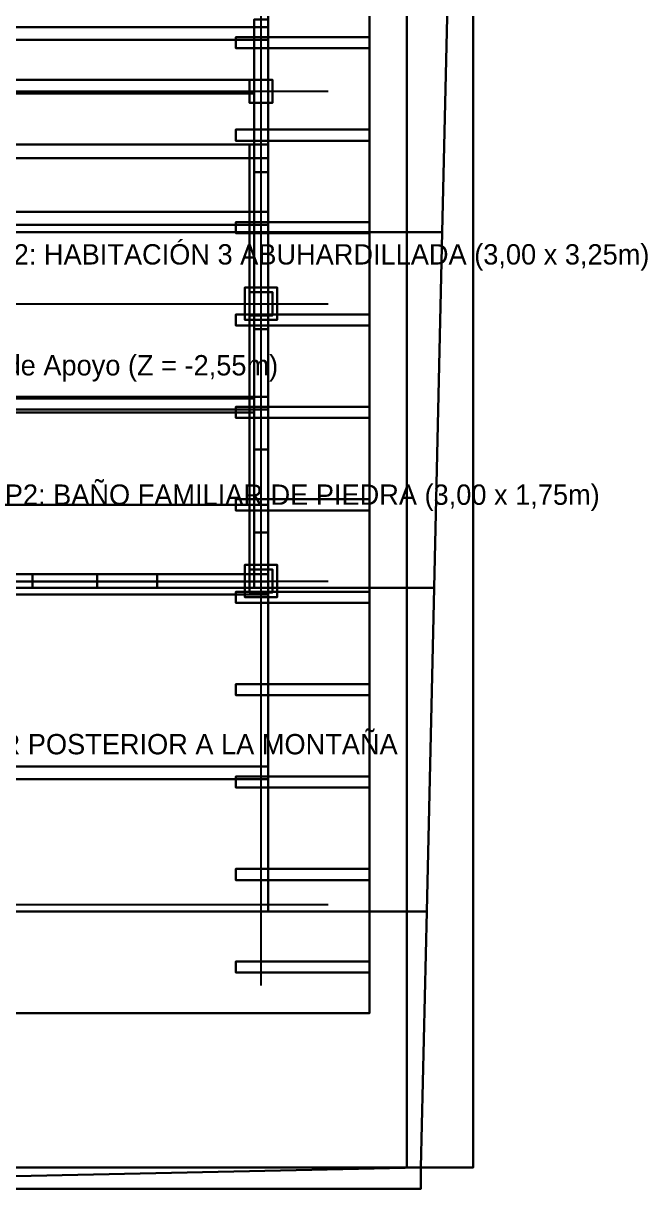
# Model space of a CAD drawing. Extents: x -0.9 to 15, y 0 to 25.9.
# Drawn here: x 6.5 to 13.26, y 0 to 12.61 of the extents above; entities that cross this region are included whole.
import ezdxf

# ---------------------------------------------------------------- set-up
doc = ezdxf.new("R2010")
doc.units = 0
for name, color, linetype in [('CERCA_PERIMETRAL_3D', 7, 'CONTINUOUS'), ('CHALET_CUBIERTA_ALPINA_3D', 7, 'CONTINUOUS'), ('CHALET_P2_MUROS_MADERA_3D', 7, 'CONTINUOUS'), ('CHALET_P2_TABIQUES_3D', 7, 'CONTINUOUS'), ('CHALET_VIGAS_CANECILLOS_3D', 7, 'CONTINUOUS'), ('COLUMNAS_3D', 7, 'CONTINUOUS'), ('EJES_ESTRUCTURALES', 7, 'CONTINUOUS'), ('LOSA_PISO_3D', 7, 'CONTINUOUS'), ('MUROS_EXTERIORES_3D', 7, 'CONTINUOUS'), ('MUROS_INTERIORES_3D', 7, 'CONTINUOUS'), ('P2_COLUMNAS_3D', 7, 'CONTINUOUS'), ('P2_LOSA_PISO_3D', 7, 'CONTINUOUS'), ('P2_ROTULOS', 7, 'CONTINUOUS'), ('PLANTA_SEGUNDO_PISO_2D', 7, 'CONTINUOUS'), ('SOTANO_COLUMNAS_3D', 7, 'CONTINUOUS'), ('SOTANO_LOSA_3D', 7, 'CONTINUOUS'), ('SOTANO_MUROS_EXT_3D', 7, 'CONTINUOUS'), ('SOTANO_ROTULOS', 7, 'CONTINUOUS'), ('TERRENO_3D', 7, 'CONTINUOUS')]:
    doc.layers.add(name, color=color, linetype=linetype)

msp = doc.modelspace()

# ---------------------------------------------------------------- linework, layer by layer
at = {"layer": 'CERCA_PERIMETRAL_3D', "color": 7}
for points in [[(10.6543, 0.23, -2.55), (10.6543, 24.94, -2.55), (11.3703, 24.94, -2.55), (11.3703, 0.23, -2.55)], [(10.6543, 0.23, 0.5), (11.3703, 0.23, 0.5), (11.3703, 24.94, 0.5), (10.6543, 24.94, 0.5)], [(10.6543, 24.94, -2.55), (10.6543, 0.23, -2.55), (10.6543, 0.23, 0.5), (10.6543, 24.94, 0.5)], [(11.3703, 0.23, -2.55), (11.3703, 24.94, -2.55), (11.3703, 24.94, 0.5), (11.3703, 0.23, 0.5)], [(0, 0, -2.55), (0, 0.23, -2.55), (10.8043, 0.23, -2.55), (10.8043, 0, -2.55)], [(0, 0, -1), (10.8043, 0, -1), (10.8043, 0.23, -1), (0, 0.23, -1)], [(10.8043, 0.23, -2.55), (0, 0.23, -2.55), (0, 0.23, -1), (10.8043, 0.23, -1)], [(10.6543, 0.23, -2.55), (11.3703, 0.23, -2.55), (11.3703, 0.23, 0.5), (10.6543, 0.23, 0.5)], [(10.8043, 0, -2.55), (10.8043, 0.23, -2.55), (10.8043, 0.23, -1), (10.8043, 0, -1)], [(0, 0, -2.55), (10.8043, 0, -2.55), (10.8043, 0, -1), (0, 0, -1)]]:
    msp.add_3dface(points, dxfattribs=at)
at = {"layer": 'CHALET_CUBIERTA_ALPINA_3D', "color": 1}
for points in [[(4.65, 1.9, 9.72), (4.65, 25.91, 9.72), (10.25, 25.91, 5.4), (10.25, 1.9, 5.4)], [(4.65, 1.9, 9.92), (10.25, 1.9, 5.6), (10.25, 25.91, 5.6), (4.65, 25.91, 9.92)], [(10.25, 1.9, 5.4), (10.25, 25.91, 5.4), (10.25, 25.91, 5.6), (10.25, 1.9, 5.6)], [(4.65, 1.9, 9.72), (10.25, 1.9, 5.4), (10.25, 1.9, 5.6), (4.65, 1.9, 9.92)]]:
    msp.add_3dface(points, dxfattribs=at)
at = {"layer": 'CHALET_P2_MUROS_MADERA_3D', "color": 6}
for points in [[(9, 11, 3), (9, 12.65, 3), (9.15, 12.65, 3), (9.15, 11, 3)], [(9, 11, 5.85), (9.15, 11, 5.85), (9.15, 12.65, 5.85), (9, 12.65, 5.85)], [(9, 12.65, 3), (9, 11, 3), (9, 11, 5.85), (9, 12.65, 5.85)], [(9.15, 11, 3), (9.15, 12.65, 3), (9.15, 12.65, 5.85), (9.15, 11, 5.85)], [(9, 9.3, 3), (9, 11, 3), (9.15, 11, 3), (9.15, 9.3, 3)], [(9, 9.3, 4), (9.15, 9.3, 4), (9.15, 11, 4), (9, 11, 4)], [(9.15, 11, 3), (9, 11, 3), (9, 11, 4), (9.15, 11, 4)], [(9, 11, 3), (9, 9.3, 3), (9, 9.3, 4), (9, 11, 4)], [(9, 9.3, 5.2), (9, 11, 5.2), (9.15, 11, 5.2), (9.15, 9.3, 5.2)], [(9, 9.3, 5.85), (9.15, 9.3, 5.85), (9.15, 11, 5.85), (9, 11, 5.85)], [(9.15, 11, 5.2), (9, 11, 5.2), (9, 11, 5.85), (9.15, 11, 5.85)], [(9, 11, 5.2), (9, 9.3, 5.2), (9, 9.3, 5.85), (9, 11, 5.85)], [(9, 11, 3), (9.15, 11, 3), (9.15, 11, 5.85), (9, 11, 5.85)], [(9.15, 9.3, 3), (9.15, 11, 3), (9.15, 11, 4), (9.15, 9.3, 4)], [(9.15, 9.3, 5.2), (9.15, 11, 5.2), (9.15, 11, 5.85), (9.15, 9.3, 5.85)], [(9, 8, 3), (9, 9.3, 3), (9.15, 9.3, 3), (9.15, 8, 3)], [(9, 8, 5.85), (9.15, 8, 5.85), (9.15, 9.3, 5.85), (9, 9.3, 5.85)], [(9.15, 9.3, 3), (9, 9.3, 3), (9, 9.3, 5.85), (9.15, 9.3, 5.85)], [(9, 9.3, 3), (9, 8, 3), (9, 8, 5.85), (9, 9.3, 5.85)], [(9, 9.3, 3), (9.15, 9.3, 3), (9.15, 9.3, 4), (9, 9.3, 4)], [(9, 9.3, 5.2), (9.15, 9.3, 5.2), (9.15, 9.3, 5.85), (9, 9.3, 5.85)], [(9.15, 8, 3), (9.15, 9.3, 3), (9.15, 9.3, 5.85), (9.15, 8, 5.85)], [(9, 7.1, 3), (9, 8, 3), (9.15, 8, 3), (9.15, 7.1, 3)], [(9, 7.1, 4.1), (9.15, 7.1, 4.1), (9.15, 8, 4.1), (9, 8, 4.1)], [(9.15, 8, 3), (9, 8, 3), (9, 8, 4.1), (9.15, 8, 4.1)], [(9, 8, 3), (9, 7.1, 3), (9, 7.1, 4.1), (9, 8, 4.1)], [(9, 7.1, 5), (9, 8, 5), (9.15, 8, 5), (9.15, 7.1, 5)], [(9, 7.1, 5.85), (9.15, 7.1, 5.85), (9.15, 8, 5.85), (9, 8, 5.85)], [(9.15, 8, 5), (9, 8, 5), (9, 8, 5.85), (9.15, 8, 5.85)], [(9, 8, 5), (9, 7.1, 5), (9, 7.1, 5.85), (9, 8, 5.85)], [(9, 8, 3), (9.15, 8, 3), (9.15, 8, 5.85), (9, 8, 5.85)], [(9.15, 7.1, 3), (9.15, 8, 3), (9.15, 8, 4.1), (9.15, 7.1, 4.1)], [(9.15, 7.1, 5), (9.15, 8, 5), (9.15, 8, 5.85), (9.15, 7.1, 5.85)], [(9, 6.5, 3), (9, 7.1, 3), (9.15, 7.1, 3), (9.15, 6.5, 3)], [(9, 6.5, 5.85), (9.15, 6.5, 5.85), (9.15, 7.1, 5.85), (9, 7.1, 5.85)], [(9.15, 7.1, 3), (9, 7.1, 3), (9, 7.1, 5.85), (9.15, 7.1, 5.85)], [(9, 7.1, 3), (9, 6.5, 3), (9, 6.5, 5.85), (9, 7.1, 5.85)], [(9, 7.1, 3), (9.15, 7.1, 3), (9.15, 7.1, 4.1), (9, 7.1, 4.1)], [(9, 7.1, 5), (9.15, 7.1, 5), (9.15, 7.1, 5.85), (9, 7.1, 5.85)], [(9.15, 6.5, 3), (9.15, 7.1, 3), (9.15, 7.1, 5.85), (9.15, 6.5, 5.85)], [(6.25, 6.5, 3), (6.25, 6.65, 3), (9.15, 6.65, 3), (9.15, 6.5, 3)], [(6.25, 6.5, 5.85), (9.15, 6.5, 5.85), (9.15, 6.65, 5.85), (6.25, 6.65, 5.85)], [(9.15, 6.65, 3), (6.25, 6.65, 3), (6.25, 6.65, 5.85), (9.15, 6.65, 5.85)], [(9.15, 6.5, 3), (9.15, 6.65, 3), (9.15, 6.65, 5.85), (9.15, 6.5, 5.85)], [(6.25, 6.5, 3), (9.15, 6.5, 3), (9.15, 6.5, 5.85), (6.25, 6.5, 5.85)], [(9, 6.5, 3), (9.15, 6.5, 3), (9.15, 6.5, 5.85), (9, 6.5, 5.85)]]:
    msp.add_3dface(points, dxfattribs=at)
at = {"layer": 'CHALET_P2_TABIQUES_3D', "color": 6}
for points in [[(6, 11.85, 3), (6, 12, 3), (9, 12, 3), (9, 11.85, 3)], [(6, 11.85, 5.85), (9, 11.85, 5.85), (9, 12, 5.85), (6, 12, 5.85)], [(9, 12, 3), (6, 12, 3), (6, 12, 5.85), (9, 12, 5.85)], [(9, 11.85, 3), (9, 12, 3), (9, 12, 5.85), (9, 11.85, 5.85)], [(6, 11.85, 3), (9, 11.85, 3), (9, 11.85, 5.85), (6, 11.85, 5.85)]]:
    msp.add_3dface(points, dxfattribs=at)
at = {"layer": 'CHALET_P2_TABIQUES_3D', "color": 8}
for points in [[(6, 8.4, 3), (6, 8.55, 3), (9, 8.55, 3), (9, 8.4, 3)], [(6, 8.4, 5.85), (9, 8.4, 5.85), (9, 8.55, 5.85), (6, 8.55, 5.85)], [(9, 8.55, 3), (6, 8.55, 3), (6, 8.55, 5.85), (9, 8.55, 5.85)], [(9, 8.4, 3), (9, 8.55, 3), (9, 8.55, 5.85), (9, 8.4, 5.85)], [(6, 8.4, 3), (9, 8.4, 3), (9, 8.4, 5.85), (6, 8.4, 5.85)]]:
    msp.add_3dface(points, dxfattribs=at)
at = {"layer": 'CHALET_VIGAS_CANECILLOS_3D', "color": 6}
for points in [[(0.15, 12.43, 2.7), (0.15, 12.57, 2.7), (9.15, 12.57, 2.7), (9.15, 12.43, 2.7)], [(0.15, 12.43, 2.85), (9.15, 12.43, 2.85), (9.15, 12.57, 2.85), (0.15, 12.57, 2.85)], [(9.15, 12.57, 2.7), (0.15, 12.57, 2.7), (0.15, 12.57, 2.85), (9.15, 12.57, 2.85)], [(9.15, 12.43, 2.7), (9.15, 12.57, 2.7), (9.15, 12.57, 2.85), (9.15, 12.43, 2.85)], [(0.15, 12.43, 2.7), (9.15, 12.43, 2.7), (9.15, 12.43, 2.85), (0.15, 12.43, 2.85)], [(8.8, 12.34, 5.25), (8.8, 12.46, 5.25), (10.25, 12.46, 5.25), (10.25, 12.34, 5.25)], [(8.8, 12.34, 5.4), (10.25, 12.34, 5.4), (10.25, 12.46, 5.4), (8.8, 12.46, 5.4)], [(10.25, 12.46, 5.25), (8.8, 12.46, 5.25), (8.8, 12.46, 5.4), (10.25, 12.46, 5.4)], [(8.8, 12.46, 5.25), (8.8, 12.34, 5.25), (8.8, 12.34, 5.4), (8.8, 12.46, 5.4)], [(10.25, 12.34, 5.25), (10.25, 12.46, 5.25), (10.25, 12.46, 5.4), (10.25, 12.34, 5.4)], [(8.8, 12.34, 5.25), (10.25, 12.34, 5.25), (10.25, 12.34, 5.4), (8.8, 12.34, 5.4)], [(8.8, 11.34, 5.25), (8.8, 11.46, 5.25), (10.25, 11.46, 5.25), (10.25, 11.34, 5.25)], [(8.8, 11.34, 5.4), (10.25, 11.34, 5.4), (10.25, 11.46, 5.4), (8.8, 11.46, 5.4)], [(10.25, 11.46, 5.25), (8.8, 11.46, 5.25), (8.8, 11.46, 5.4), (10.25, 11.46, 5.4)], [(8.8, 11.46, 5.25), (8.8, 11.34, 5.25), (8.8, 11.34, 5.4), (8.8, 11.46, 5.4)], [(10.25, 11.34, 5.25), (10.25, 11.46, 5.25), (10.25, 11.46, 5.4), (10.25, 11.34, 5.4)], [(8.8, 11.34, 5.25), (10.25, 11.34, 5.25), (10.25, 11.34, 5.4), (8.8, 11.34, 5.4)], [(0.15, 10.43, 2.7), (0.15, 10.57, 2.7), (9.15, 10.57, 2.7), (9.15, 10.43, 2.7)], [(0.15, 10.43, 2.85), (9.15, 10.43, 2.85), (9.15, 10.57, 2.85), (0.15, 10.57, 2.85)], [(9.15, 10.57, 2.7), (0.15, 10.57, 2.7), (0.15, 10.57, 2.85), (9.15, 10.57, 2.85)], [(9.15, 10.43, 2.7), (9.15, 10.57, 2.7), (9.15, 10.57, 2.85), (9.15, 10.43, 2.85)], [(0.15, 10.43, 2.7), (9.15, 10.43, 2.7), (9.15, 10.43, 2.85), (0.15, 10.43, 2.85)], [(8.8, 10.34, 5.25), (8.8, 10.46, 5.25), (10.25, 10.46, 5.25), (10.25, 10.34, 5.25)], [(8.8, 10.34, 5.4), (10.25, 10.34, 5.4), (10.25, 10.46, 5.4), (8.8, 10.46, 5.4)], [(10.25, 10.46, 5.25), (8.8, 10.46, 5.25), (8.8, 10.46, 5.4), (10.25, 10.46, 5.4)], [(8.8, 10.46, 5.25), (8.8, 10.34, 5.25), (8.8, 10.34, 5.4), (8.8, 10.46, 5.4)], [(10.25, 10.34, 5.25), (10.25, 10.46, 5.25), (10.25, 10.46, 5.4), (10.25, 10.34, 5.4)], [(8.8, 10.34, 5.25), (10.25, 10.34, 5.25), (10.25, 10.34, 5.4), (8.8, 10.34, 5.4)], [(8.8, 9.34, 5.25), (8.8, 9.46, 5.25), (10.25, 9.46, 5.25), (10.25, 9.34, 5.25)], [(8.8, 9.34, 5.4), (10.25, 9.34, 5.4), (10.25, 9.46, 5.4), (8.8, 9.46, 5.4)], [(10.25, 9.46, 5.25), (8.8, 9.46, 5.25), (8.8, 9.46, 5.4), (10.25, 9.46, 5.4)], [(8.8, 9.46, 5.25), (8.8, 9.34, 5.25), (8.8, 9.34, 5.4), (8.8, 9.46, 5.4)], [(10.25, 9.34, 5.25), (10.25, 9.46, 5.25), (10.25, 9.46, 5.4), (10.25, 9.34, 5.4)], [(8.8, 9.34, 5.25), (10.25, 9.34, 5.25), (10.25, 9.34, 5.4), (8.8, 9.34, 5.4)], [(0.15, 8.43, 2.7), (0.15, 8.57, 2.7), (9.15, 8.57, 2.7), (9.15, 8.43, 2.7)], [(0.15, 8.43, 2.85), (9.15, 8.43, 2.85), (9.15, 8.57, 2.85), (0.15, 8.57, 2.85)], [(9.15, 8.57, 2.7), (0.15, 8.57, 2.7), (0.15, 8.57, 2.85), (9.15, 8.57, 2.85)], [(8.8, 8.34, 5.25), (8.8, 8.46, 5.25), (10.25, 8.46, 5.25), (10.25, 8.34, 5.25)], [(8.8, 8.34, 5.4), (10.25, 8.34, 5.4), (10.25, 8.46, 5.4), (8.8, 8.46, 5.4)], [(10.25, 8.46, 5.25), (8.8, 8.46, 5.25), (8.8, 8.46, 5.4), (10.25, 8.46, 5.4)], [(8.8, 8.46, 5.25), (8.8, 8.34, 5.25), (8.8, 8.34, 5.4), (8.8, 8.46, 5.4)], [(9.15, 8.43, 2.7), (9.15, 8.57, 2.7), (9.15, 8.57, 2.85), (9.15, 8.43, 2.85)], [(10.25, 8.34, 5.25), (10.25, 8.46, 5.25), (10.25, 8.46, 5.4), (10.25, 8.34, 5.4)], [(0.15, 8.43, 2.7), (9.15, 8.43, 2.7), (9.15, 8.43, 2.85), (0.15, 8.43, 2.85)], [(8.8, 8.34, 5.25), (10.25, 8.34, 5.25), (10.25, 8.34, 5.4), (8.8, 8.34, 5.4)], [(8.8, 7.34, 5.25), (8.8, 7.46, 5.25), (10.25, 7.46, 5.25), (10.25, 7.34, 5.25)], [(8.8, 7.34, 5.4), (10.25, 7.34, 5.4), (10.25, 7.46, 5.4), (8.8, 7.46, 5.4)], [(10.25, 7.46, 5.25), (8.8, 7.46, 5.25), (8.8, 7.46, 5.4), (10.25, 7.46, 5.4)], [(8.8, 7.46, 5.25), (8.8, 7.34, 5.25), (8.8, 7.34, 5.4), (8.8, 7.46, 5.4)], [(10.25, 7.34, 5.25), (10.25, 7.46, 5.25), (10.25, 7.46, 5.4), (10.25, 7.34, 5.4)], [(8.8, 7.34, 5.25), (10.25, 7.34, 5.25), (10.25, 7.34, 5.4), (8.8, 7.34, 5.4)], [(0.15, 6.43, 2.7), (0.15, 6.57, 2.7), (9.15, 6.57, 2.7), (9.15, 6.43, 2.7)], [(0.15, 6.43, 2.85), (9.15, 6.43, 2.85), (9.15, 6.57, 2.85), (0.15, 6.57, 2.85)], [(9.15, 6.57, 2.7), (0.15, 6.57, 2.7), (0.15, 6.57, 2.85), (9.15, 6.57, 2.85)], [(9.15, 6.43, 2.7), (9.15, 6.57, 2.7), (9.15, 6.57, 2.85), (9.15, 6.43, 2.85)], [(8.8, 6.34, 5.25), (8.8, 6.46, 5.25), (10.25, 6.46, 5.25), (10.25, 6.34, 5.25)], [(8.8, 6.34, 5.4), (10.25, 6.34, 5.4), (10.25, 6.46, 5.4), (8.8, 6.46, 5.4)], [(10.25, 6.46, 5.25), (8.8, 6.46, 5.25), (8.8, 6.46, 5.4), (10.25, 6.46, 5.4)], [(8.8, 6.46, 5.25), (8.8, 6.34, 5.25), (8.8, 6.34, 5.4), (8.8, 6.46, 5.4)], [(10.25, 6.34, 5.25), (10.25, 6.46, 5.25), (10.25, 6.46, 5.4), (10.25, 6.34, 5.4)], [(0.15, 6.43, 2.7), (9.15, 6.43, 2.7), (9.15, 6.43, 2.85), (0.15, 6.43, 2.85)], [(8.8, 6.34, 5.25), (10.25, 6.34, 5.25), (10.25, 6.34, 5.4), (8.8, 6.34, 5.4)], [(8.8, 5.34, 5.25), (8.8, 5.46, 5.25), (10.25, 5.46, 5.25), (10.25, 5.34, 5.25)], [(8.8, 5.34, 5.4), (10.25, 5.34, 5.4), (10.25, 5.46, 5.4), (8.8, 5.46, 5.4)], [(10.25, 5.46, 5.25), (8.8, 5.46, 5.25), (8.8, 5.46, 5.4), (10.25, 5.46, 5.4)], [(8.8, 5.46, 5.25), (8.8, 5.34, 5.25), (8.8, 5.34, 5.4), (8.8, 5.46, 5.4)], [(10.25, 5.34, 5.25), (10.25, 5.46, 5.25), (10.25, 5.46, 5.4), (10.25, 5.34, 5.4)], [(8.8, 5.34, 5.25), (10.25, 5.34, 5.25), (10.25, 5.34, 5.4), (8.8, 5.34, 5.4)], [(0.15, 4.43, 2.7), (0.15, 4.57, 2.7), (9.15, 4.57, 2.7), (9.15, 4.43, 2.7)], [(0.15, 4.43, 2.85), (9.15, 4.43, 2.85), (9.15, 4.57, 2.85), (0.15, 4.57, 2.85)], [(9.15, 4.57, 2.7), (0.15, 4.57, 2.7), (0.15, 4.57, 2.85), (9.15, 4.57, 2.85)], [(9.15, 4.43, 2.7), (9.15, 4.57, 2.7), (9.15, 4.57, 2.85), (9.15, 4.43, 2.85)], [(0.15, 4.43, 2.7), (9.15, 4.43, 2.7), (9.15, 4.43, 2.85), (0.15, 4.43, 2.85)], [(8.8, 4.34, 5.25), (8.8, 4.46, 5.25), (10.25, 4.46, 5.25), (10.25, 4.34, 5.25)], [(8.8, 4.34, 5.4), (10.25, 4.34, 5.4), (10.25, 4.46, 5.4), (8.8, 4.46, 5.4)], [(10.25, 4.46, 5.25), (8.8, 4.46, 5.25), (8.8, 4.46, 5.4), (10.25, 4.46, 5.4)], [(8.8, 4.46, 5.25), (8.8, 4.34, 5.25), (8.8, 4.34, 5.4), (8.8, 4.46, 5.4)], [(10.25, 4.34, 5.25), (10.25, 4.46, 5.25), (10.25, 4.46, 5.4), (10.25, 4.34, 5.4)], [(8.8, 4.34, 5.25), (10.25, 4.34, 5.25), (10.25, 4.34, 5.4), (8.8, 4.34, 5.4)], [(8.8, 3.34, 5.25), (8.8, 3.46, 5.25), (10.25, 3.46, 5.25), (10.25, 3.34, 5.25)], [(8.8, 3.34, 5.4), (10.25, 3.34, 5.4), (10.25, 3.46, 5.4), (8.8, 3.46, 5.4)], [(10.25, 3.46, 5.25), (8.8, 3.46, 5.25), (8.8, 3.46, 5.4), (10.25, 3.46, 5.4)], [(8.8, 3.46, 5.25), (8.8, 3.34, 5.25), (8.8, 3.34, 5.4), (8.8, 3.46, 5.4)], [(10.25, 3.34, 5.25), (10.25, 3.46, 5.25), (10.25, 3.46, 5.4), (10.25, 3.34, 5.4)], [(8.8, 3.34, 5.25), (10.25, 3.34, 5.25), (10.25, 3.34, 5.4), (8.8, 3.34, 5.4)], [(8.8, 2.34, 5.25), (8.8, 2.46, 5.25), (10.25, 2.46, 5.25), (10.25, 2.34, 5.25)], [(8.8, 2.34, 5.4), (10.25, 2.34, 5.4), (10.25, 2.46, 5.4), (8.8, 2.46, 5.4)], [(10.25, 2.46, 5.25), (8.8, 2.46, 5.25), (8.8, 2.46, 5.4), (10.25, 2.46, 5.4)], [(8.8, 2.46, 5.25), (8.8, 2.34, 5.25), (8.8, 2.34, 5.4), (8.8, 2.46, 5.4)], [(10.25, 2.34, 5.25), (10.25, 2.46, 5.25), (10.25, 2.46, 5.4), (10.25, 2.34, 5.4)], [(8.8, 2.34, 5.25), (10.25, 2.34, 5.25), (10.25, 2.34, 5.4), (8.8, 2.34, 5.4)]]:
    msp.add_3dface(points, dxfattribs=at)
at = {"layer": 'COLUMNAS_3D', "color": 1}
for points in [[(8.95, 11.75), (8.95, 12), (9.2, 12), (9.2, 11.75)], [(8.95, 11.75, 2.85), (9.2, 11.75, 2.85), (9.2, 12, 2.85), (8.95, 12, 2.85)], [(9.2, 12), (8.95, 12), (8.95, 12, 2.85), (9.2, 12, 2.85)], [(8.95, 12), (8.95, 11.75), (8.95, 11.75, 2.85), (8.95, 12, 2.85)], [(9.2, 11.75), (9.2, 12), (9.2, 12, 2.85), (9.2, 11.75, 2.85)], [(8.95, 11.75), (9.2, 11.75), (9.2, 11.75, 2.85), (8.95, 11.75, 2.85)], [(8.95, 9.45), (8.95, 9.7), (9.2, 9.7), (9.2, 9.45)], [(8.95, 9.45, 2.85), (9.2, 9.45, 2.85), (9.2, 9.7, 2.85), (8.95, 9.7, 2.85)], [(9.2, 9.7), (8.95, 9.7), (8.95, 9.7, 2.85), (9.2, 9.7, 2.85)], [(8.95, 9.7), (8.95, 9.45), (8.95, 9.45, 2.85), (8.95, 9.7, 2.85)], [(9.2, 9.45), (9.2, 9.7), (9.2, 9.7, 2.85), (9.2, 9.45, 2.85)], [(8.95, 9.45), (9.2, 9.45), (9.2, 9.45, 2.85), (8.95, 9.45, 2.85)], [(8.95, 6.45), (8.95, 6.7), (9.2, 6.7), (9.2, 6.45)], [(8.95, 6.45, 2.85), (9.2, 6.45, 2.85), (9.2, 6.7, 2.85), (8.95, 6.7, 2.85)], [(9.2, 6.7), (8.95, 6.7), (8.95, 6.7, 2.85), (9.2, 6.7, 2.85)], [(8.95, 6.7), (8.95, 6.45), (8.95, 6.45, 2.85), (8.95, 6.7, 2.85)], [(9.2, 6.45), (9.2, 6.7), (9.2, 6.7, 2.85), (9.2, 6.45, 2.85)], [(8.95, 6.45), (9.2, 6.45), (9.2, 6.45, 2.85), (8.95, 6.45, 2.85)]]:
    msp.add_3dface(points, dxfattribs=at)
at = {"layer": 'EJES_ESTRUCTURALES', "color": 4}
for p, q in [((9.075, 2.2), (9.075, 25.51)), ((-0.6, 11.875), (9.8, 11.875)), ((-0.6, 9.575), (9.8, 9.575)), ((-0.6, 6.575), (9.8, 6.575)), ((-0.6, 3.075), (9.8, 3.075))]:
    msp.add_line(p, q, dxfattribs=at)
at = {"layer": 'LOSA_PISO_3D', "color": 8}
for points in [[(0.15, 10.35, -0.15), (0.15, 24.71, -0.15), (9.15, 24.71, -0.15), (9.15, 10.35, -0.15)], [(0.15, 10.35), (9.15, 10.35), (9.15, 24.71), (0.15, 24.71)], [(9.15, 10.35, -0.15), (9.15, 24.71, -0.15), (9.15, 24.71), (9.15, 10.35)], [(0.15, 10.35, -0.15), (9.15, 10.35, -0.15), (9.15, 10.35), (0.15, 10.35)], [(1.4, 7.4, -0.15), (1.4, 10.35, -0.15), (9.15, 10.35, -0.15), (9.15, 7.4, -0.15)], [(1.4, 7.4), (9.15, 7.4), (9.15, 10.35), (1.4, 10.35)], [(9.15, 10.35, -0.15), (1.4, 10.35, -0.15), (1.4, 10.35), (9.15, 10.35)], [(9.15, 7.4, -0.15), (9.15, 10.35, -0.15), (9.15, 10.35), (9.15, 7.4)], [(0.15, 6.5, -0.15), (0.15, 7.4, -0.15), (9.15, 7.4, -0.15), (9.15, 6.5, -0.15)], [(0.15, 6.5), (9.15, 6.5), (9.15, 7.4), (0.15, 7.4)], [(9.15, 7.4, -0.15), (0.15, 7.4, -0.15), (0.15, 7.4), (9.15, 7.4)], [(1.4, 7.4, -0.15), (9.15, 7.4, -0.15), (9.15, 7.4), (1.4, 7.4)], [(9.15, 6.5, -0.15), (9.15, 7.4, -0.15), (9.15, 7.4), (9.15, 6.5)], [(0.15, 6.5, -0.15), (9.15, 6.5, -0.15), (9.15, 6.5), (0.15, 6.5)]]:
    msp.add_3dface(points, dxfattribs=at)
at = {"layer": 'MUROS_EXTERIORES_3D', "color": 7}
for points in [[(9, 11), (9, 12.65), (9.15, 12.65), (9.15, 11)], [(9, 11, 2.85), (9.15, 11, 2.85), (9.15, 12.65, 2.85), (9, 12.65, 2.85)], [(9, 12.65), (9, 11), (9, 11, 2.85), (9, 12.65, 2.85)], [(9.15, 11), (9.15, 12.65), (9.15, 12.65, 2.85), (9.15, 11, 2.85)], [(9, 9.3), (9, 11), (9.15, 11), (9.15, 9.3)], [(9, 9.3, 1), (9.15, 9.3, 1), (9.15, 11, 1), (9, 11, 1)], [(9.15, 11), (9, 11), (9, 11, 1), (9.15, 11, 1)], [(9, 11), (9, 9.3), (9, 9.3, 1), (9, 11, 1)], [(9, 9.3, 2.1), (9, 11, 2.1), (9.15, 11, 2.1), (9.15, 9.3, 2.1)], [(9, 9.3, 2.85), (9.15, 9.3, 2.85), (9.15, 11, 2.85), (9, 11, 2.85)], [(9.15, 11, 2.1), (9, 11, 2.1), (9, 11, 2.85), (9.15, 11, 2.85)], [(9, 11, 2.1), (9, 9.3, 2.1), (9, 9.3, 2.85), (9, 11, 2.85)], [(9, 11), (9.15, 11), (9.15, 11, 2.85), (9, 11, 2.85)], [(9.15, 9.3), (9.15, 11), (9.15, 11, 1), (9.15, 9.3, 1)], [(9.15, 9.3, 2.1), (9.15, 11, 2.1), (9.15, 11, 2.85), (9.15, 9.3, 2.85)], [(9, 8), (9, 9.3), (9.15, 9.3), (9.15, 8)], [(9, 8, 2.85), (9.15, 8, 2.85), (9.15, 9.3, 2.85), (9, 9.3, 2.85)], [(9.15, 9.3), (9, 9.3), (9, 9.3, 2.85), (9.15, 9.3, 2.85)], [(9, 9.3), (9, 8), (9, 8, 2.85), (9, 9.3, 2.85)], [(9, 9.3), (9.15, 9.3), (9.15, 9.3, 1), (9, 9.3, 1)], [(9, 9.3, 2.1), (9.15, 9.3, 2.1), (9.15, 9.3, 2.85), (9, 9.3, 2.85)], [(9.15, 8), (9.15, 9.3), (9.15, 9.3, 2.85), (9.15, 8, 2.85)], [(9, 7.1), (9, 8), (9.15, 8), (9.15, 7.1)], [(9, 7.1, 1.1), (9.15, 7.1, 1.1), (9.15, 8, 1.1), (9, 8, 1.1)], [(9.15, 8), (9, 8), (9, 8, 1.1), (9.15, 8, 1.1)], [(9, 8), (9, 7.1), (9, 7.1, 1.1), (9, 8, 1.1)], [(9, 7.1, 2), (9, 8, 2), (9.15, 8, 2), (9.15, 7.1, 2)], [(9, 7.1, 2.85), (9.15, 7.1, 2.85), (9.15, 8, 2.85), (9, 8, 2.85)], [(9.15, 8, 2), (9, 8, 2), (9, 8, 2.85), (9.15, 8, 2.85)], [(9, 8, 2), (9, 7.1, 2), (9, 7.1, 2.85), (9, 8, 2.85)], [(9, 8), (9.15, 8), (9.15, 8, 2.85), (9, 8, 2.85)], [(9.15, 7.1), (9.15, 8), (9.15, 8, 1.1), (9.15, 7.1, 1.1)], [(9.15, 7.1, 2), (9.15, 8, 2), (9.15, 8, 2.85), (9.15, 7.1, 2.85)], [(9, 6.5), (9, 7.1), (9.15, 7.1), (9.15, 6.5)], [(9, 6.5, 2.85), (9.15, 6.5, 2.85), (9.15, 7.1, 2.85), (9, 7.1, 2.85)], [(9.15, 7.1), (9, 7.1), (9, 7.1, 2.85), (9.15, 7.1, 2.85)], [(9, 7.1), (9, 6.5), (9, 6.5, 2.85), (9, 7.1, 2.85)], [(9, 7.1), (9.15, 7.1), (9.15, 7.1, 1.1), (9, 7.1, 1.1)], [(9, 7.1, 2), (9.15, 7.1, 2), (9.15, 7.1, 2.85), (9, 7.1, 2.85)], [(9.15, 6.5), (9.15, 7.1), (9.15, 7.1, 2.85), (9.15, 6.5, 2.85)], [(6.25, 6.5), (6.25, 6.65), (9.15, 6.65), (9.15, 6.5)], [(6.25, 6.5, 2.85), (9.15, 6.5, 2.85), (9.15, 6.65, 2.85), (6.25, 6.65, 2.85)], [(9.15, 6.65), (6.25, 6.65), (6.25, 6.65, 2.85), (9.15, 6.65, 2.85)], [(9.15, 6.5), (9.15, 6.65), (9.15, 6.65, 2.85), (9.15, 6.5, 2.85)], [(6.25, 6.5), (9.15, 6.5), (9.15, 6.5, 2.85), (6.25, 6.5, 2.85)], [(9, 6.5), (9.15, 6.5), (9.15, 6.5, 2.85), (9, 6.5, 2.85)]]:
    msp.add_3dface(points, dxfattribs=at)
at = {"layer": 'MUROS_INTERIORES_3D', "color": 7}
for points in [[(5.85, 8.4), (5.85, 8.55), (9, 8.55), (9, 8.4)], [(5.85, 8.4, 2.85), (9, 8.4, 2.85), (9, 8.55, 2.85), (5.85, 8.55, 2.85)], [(9, 8.55), (5.85, 8.55), (5.85, 8.55, 2.85), (9, 8.55, 2.85)], [(9, 8.4), (9, 8.55), (9, 8.55, 2.85), (9, 8.4, 2.85)], [(5.85, 8.4), (9, 8.4), (9, 8.4, 2.85), (5.85, 8.4, 2.85)]]:
    msp.add_3dface(points, dxfattribs=at)
at = {"layer": 'P2_COLUMNAS_3D', "color": 1}
for points in [[(8.95, 11.75, 3), (8.95, 12, 3), (9.2, 12, 3), (9.2, 11.75, 3)], [(8.95, 11.75, 5.85), (9.2, 11.75, 5.85), (9.2, 12, 5.85), (8.95, 12, 5.85)], [(9.2, 12, 3), (8.95, 12, 3), (8.95, 12, 5.85), (9.2, 12, 5.85)], [(8.95, 12, 3), (8.95, 11.75, 3), (8.95, 11.75, 5.85), (8.95, 12, 5.85)], [(9.2, 11.75, 3), (9.2, 12, 3), (9.2, 12, 5.85), (9.2, 11.75, 5.85)], [(8.95, 11.75, 3), (9.2, 11.75, 3), (9.2, 11.75, 5.85), (8.95, 11.75, 5.85)], [(8.95, 9.45, 3), (8.95, 9.7, 3), (9.2, 9.7, 3), (9.2, 9.45, 3)], [(8.95, 9.45, 5.85), (9.2, 9.45, 5.85), (9.2, 9.7, 5.85), (8.95, 9.7, 5.85)], [(9.2, 9.7, 3), (8.95, 9.7, 3), (8.95, 9.7, 5.85), (9.2, 9.7, 5.85)], [(8.95, 9.7, 3), (8.95, 9.45, 3), (8.95, 9.45, 5.85), (8.95, 9.7, 5.85)], [(9.2, 9.45, 3), (9.2, 9.7, 3), (9.2, 9.7, 5.85), (9.2, 9.45, 5.85)], [(8.95, 9.45, 3), (9.2, 9.45, 3), (9.2, 9.45, 5.85), (8.95, 9.45, 5.85)], [(8.95, 6.45, 3), (8.95, 6.7, 3), (9.2, 6.7, 3), (9.2, 6.45, 3)], [(8.95, 6.45, 5.85), (9.2, 6.45, 5.85), (9.2, 6.7, 5.85), (8.95, 6.7, 5.85)], [(9.2, 6.7, 3), (8.95, 6.7, 3), (8.95, 6.7, 5.85), (9.2, 6.7, 5.85)], [(8.95, 6.7, 3), (8.95, 6.45, 3), (8.95, 6.45, 5.85), (8.95, 6.7, 5.85)], [(9.2, 6.45, 3), (9.2, 6.7, 3), (9.2, 6.7, 5.85), (9.2, 6.45, 5.85)], [(8.95, 6.45, 3), (9.2, 6.45, 3), (9.2, 6.45, 5.85), (8.95, 6.45, 5.85)]]:
    msp.add_3dface(points, dxfattribs=at)
at = {"layer": 'P2_LOSA_PISO_3D', "color": 6}
for points in [[(0.15, 10.35, 2.85), (0.15, 24.71, 2.85), (9.15, 24.71, 2.85), (9.15, 10.35, 2.85)], [(0.15, 10.35, 3), (9.15, 10.35, 3), (9.15, 24.71, 3), (0.15, 24.71, 3)], [(9.15, 10.35, 2.85), (9.15, 24.71, 2.85), (9.15, 24.71, 3), (9.15, 10.35, 3)], [(0.15, 10.35, 2.85), (9.15, 10.35, 2.85), (9.15, 10.35, 3), (0.15, 10.35, 3)], [(2.65, 7.4, 2.85), (2.65, 10.35, 2.85), (9.15, 10.35, 2.85), (9.15, 7.4, 2.85)], [(2.65, 7.4, 3), (9.15, 7.4, 3), (9.15, 10.35, 3), (2.65, 10.35, 3)], [(9.15, 10.35, 2.85), (2.65, 10.35, 2.85), (2.65, 10.35, 3), (9.15, 10.35, 3)], [(9.15, 7.4, 2.85), (9.15, 10.35, 2.85), (9.15, 10.35, 3), (9.15, 7.4, 3)], [(0.15, 6.5, 2.85), (0.15, 7.4, 2.85), (9.15, 7.4, 2.85), (9.15, 6.5, 2.85)], [(0.15, 6.5, 3), (9.15, 6.5, 3), (9.15, 7.4, 3), (0.15, 7.4, 3)], [(9.15, 7.4, 2.85), (0.15, 7.4, 2.85), (0.15, 7.4, 3), (9.15, 7.4, 3)], [(2.65, 7.4, 2.85), (9.15, 7.4, 2.85), (9.15, 7.4, 3), (2.65, 7.4, 3)], [(9.15, 6.5, 2.85), (9.15, 7.4, 2.85), (9.15, 7.4, 3), (9.15, 6.5, 3)], [(0.15, 6.5, 2.85), (9.15, 6.5, 2.85), (9.15, 6.5, 3), (0.15, 6.5, 3)]]:
    msp.add_3dface(points, dxfattribs=at)
at = {"layer": 'PLANTA_SEGUNDO_PISO_2D', "color": 1}
for p, q in [((10.25, 1.9), (10.25, 25.91)), ((9.2, 12, 3), (8.95, 12, 3)), ((8.95, 12, 3), (8.95, 11.75, 3)), ((9.2, 11.75, 3), (9.2, 12, 3)), ((8.95, 11.75, 3), (9.2, 11.75, 3)), ((9.2, 9.7, 3), (8.95, 9.7, 3)), ((8.95, 9.7, 3), (8.95, 9.45, 3)), ((9.2, 9.45, 3), (9.2, 9.7, 3)), ((8.95, 9.45, 3), (9.2, 9.45, 3)), ((9.2, 6.7, 3), (8.95, 6.7, 3)), ((8.95, 6.7, 3), (8.95, 6.45, 3)), ((9.2, 6.45, 3), (9.2, 6.7, 3)), ((8.95, 6.45, 3), (9.2, 6.45, 3)), ((-0.95, 1.9), (10.25, 1.9))]:
    msp.add_line(p, q, dxfattribs=at)
at = {"layer": 'SOTANO_COLUMNAS_3D', "color": 1}
for points in [[(8.9, 9.4, -2.55), (8.9, 9.75, -2.55), (9.25, 9.75, -2.55), (9.25, 9.4, -2.55)], [(8.9, 9.4, -0.15), (9.25, 9.4, -0.15), (9.25, 9.75, -0.15), (8.9, 9.75, -0.15)], [(9.25, 9.75, -2.55), (8.9, 9.75, -2.55), (8.9, 9.75, -0.15), (9.25, 9.75, -0.15)], [(8.9, 9.75, -2.55), (8.9, 9.4, -2.55), (8.9, 9.4, -0.15), (8.9, 9.75, -0.15)], [(9.25, 9.4, -2.55), (9.25, 9.75, -2.55), (9.25, 9.75, -0.15), (9.25, 9.4, -0.15)], [(8.9, 9.4, -2.55), (9.25, 9.4, -2.55), (9.25, 9.4, -0.15), (8.9, 9.4, -0.15)], [(8.9, 6.4, -2.55), (8.9, 6.75, -2.55), (9.25, 6.75, -2.55), (9.25, 6.4, -2.55)], [(8.9, 6.4, -0.15), (9.25, 6.4, -0.15), (9.25, 6.75, -0.15), (8.9, 6.75, -0.15)], [(9.25, 6.75, -2.55), (8.9, 6.75, -2.55), (8.9, 6.75, -0.15), (9.25, 6.75, -0.15)], [(8.9, 6.75, -2.55), (8.9, 6.4, -2.55), (8.9, 6.4, -0.15), (8.9, 6.75, -0.15)], [(9.25, 6.4, -2.55), (9.25, 6.75, -2.55), (9.25, 6.75, -0.15), (9.25, 6.4, -0.15)], [(8.9, 6.4, -2.55), (9.25, 6.4, -2.55), (9.25, 6.4, -0.15), (8.9, 6.4, -0.15)]]:
    msp.add_3dface(points, dxfattribs=at)
at = {"layer": 'SOTANO_LOSA_3D', "color": 8}
for points in [[(0.15, 6.5, -2.7), (0.15, 11.3, -2.7), (9.15, 11.3, -2.7), (9.15, 6.5, -2.7)], [(0.15, 6.5, -2.55), (9.15, 6.5, -2.55), (9.15, 11.3, -2.55), (0.15, 11.3, -2.55)], [(9.15, 11.3, -2.7), (0.15, 11.3, -2.7), (0.15, 11.3, -2.55), (9.15, 11.3, -2.55)], [(9.15, 6.5, -2.7), (9.15, 11.3, -2.7), (9.15, 11.3, -2.55), (9.15, 6.5, -2.55)], [(0.15, 6.5, -2.7), (9.15, 6.5, -2.7), (9.15, 6.5, -2.55), (0.15, 6.5, -2.55)]]:
    msp.add_3dface(points, dxfattribs=at)
at = {"layer": 'SOTANO_MUROS_EXT_3D', "color": 4}
for points in [[(0.3, 11.15, -2.55), (0.3, 11.3, -2.55), (9.15, 11.3, -2.55), (9.15, 11.15, -2.55)], [(0.3, 11.15, -0.15), (9.15, 11.15, -0.15), (9.15, 11.3, -0.15), (0.3, 11.3, -0.15)], [(9.15, 11.3, -2.55), (0.3, 11.3, -2.55), (0.3, 11.3, -0.15), (9.15, 11.3, -0.15)], [(8.95, 6.65, -2.55), (8.95, 11.3, -2.55), (9.15, 11.3, -2.55), (9.15, 6.65, -2.55)], [(8.95, 6.65, -0.15), (9.15, 6.65, -0.15), (9.15, 11.3, -0.15), (8.95, 11.3, -0.15)], [(9.15, 11.3, -2.55), (8.95, 11.3, -2.55), (8.95, 11.3, -0.15), (9.15, 11.3, -0.15)], [(8.95, 11.3, -2.55), (8.95, 6.65, -2.55), (8.95, 6.65, -0.15), (8.95, 11.3, -0.15)], [(9.15, 6.65, -2.55), (9.15, 11.3, -2.55), (9.15, 11.3, -0.15), (9.15, 6.65, -0.15)], [(9.15, 11.15, -2.55), (9.15, 11.3, -2.55), (9.15, 11.3, -0.15), (9.15, 11.15, -0.15)], [(0.3, 11.15, -2.55), (9.15, 11.15, -2.55), (9.15, 11.15, -0.15), (0.3, 11.15, -0.15)], [(6, 6.5, -2.55), (6, 6.65, -2.55), (6.6, 6.65, -2.55), (6.6, 6.5, -2.55)], [(6, 6.5, -0.15), (6.6, 6.5, -0.15), (6.6, 6.65, -0.15), (6, 6.65, -0.15)], [(6.6, 6.65, -2.55), (6, 6.65, -2.55), (6, 6.65, -0.15), (6.6, 6.65, -0.15)], [(6.6, 6.5, -2.55), (6.6, 6.65, -2.55), (6.6, 6.65, -0.15), (6.6, 6.5, -0.15)], [(6.6, 6.5, -2.55), (6.6, 6.65, -2.55), (7.3, 6.65, -2.55), (7.3, 6.5, -2.55)], [(6.6, 6.5, -0.85), (7.3, 6.5, -0.85), (7.3, 6.65, -0.85), (6.6, 6.65, -0.85)], [(7.3, 6.65, -2.55), (6.6, 6.65, -2.55), (6.6, 6.65, -0.85), (7.3, 6.65, -0.85)], [(6.6, 6.65, -2.55), (6.6, 6.5, -2.55), (6.6, 6.5, -0.85), (6.6, 6.65, -0.85)], [(6.6, 6.5, -0.45), (6.6, 6.65, -0.45), (7.3, 6.65, -0.45), (7.3, 6.5, -0.45)], [(6.6, 6.5, -0.15), (7.3, 6.5, -0.15), (7.3, 6.65, -0.15), (6.6, 6.65, -0.15)], [(7.3, 6.65, -0.45), (6.6, 6.65, -0.45), (6.6, 6.65, -0.15), (7.3, 6.65, -0.15)], [(6.6, 6.65, -0.45), (6.6, 6.5, -0.45), (6.6, 6.5, -0.15), (6.6, 6.65, -0.15)], [(7.3, 6.5, -2.55), (7.3, 6.65, -2.55), (7.3, 6.65, -0.85), (7.3, 6.5, -0.85)], [(7.3, 6.5, -0.45), (7.3, 6.65, -0.45), (7.3, 6.65, -0.15), (7.3, 6.5, -0.15)], [(7.3, 6.5, -2.55), (7.3, 6.65, -2.55), (7.95, 6.65, -2.55), (7.95, 6.5, -2.55)], [(7.3, 6.5, -0.15), (7.95, 6.5, -0.15), (7.95, 6.65, -0.15), (7.3, 6.65, -0.15)], [(7.95, 6.65, -2.55), (7.3, 6.65, -2.55), (7.3, 6.65, -0.15), (7.95, 6.65, -0.15)], [(7.3, 6.65, -2.55), (7.3, 6.5, -2.55), (7.3, 6.5, -0.15), (7.3, 6.65, -0.15)], [(7.95, 6.5, -2.55), (7.95, 6.65, -2.55), (7.95, 6.65, -0.15), (7.95, 6.5, -0.15)], [(7.95, 6.5, -0.55), (7.95, 6.65, -0.55), (8.9, 6.65, -0.55), (8.9, 6.5, -0.55)], [(7.95, 6.5, -0.15), (8.9, 6.5, -0.15), (8.9, 6.65, -0.15), (7.95, 6.65, -0.15)], [(8.9, 6.65, -0.55), (7.95, 6.65, -0.55), (7.95, 6.65, -0.15), (8.9, 6.65, -0.15)], [(7.95, 6.65, -0.55), (7.95, 6.5, -0.55), (7.95, 6.5, -0.15), (7.95, 6.65, -0.15)], [(8.9, 6.5, -0.55), (8.9, 6.65, -0.55), (8.9, 6.65, -0.15), (8.9, 6.5, -0.15)], [(8.9, 6.5, -2.55), (8.9, 6.65, -2.55), (9.15, 6.65, -2.55), (9.15, 6.5, -2.55)], [(8.9, 6.5, -0.15), (9.15, 6.5, -0.15), (9.15, 6.65, -0.15), (8.9, 6.65, -0.15)], [(9.15, 6.65, -2.55), (8.9, 6.65, -2.55), (8.9, 6.65, -0.15), (9.15, 6.65, -0.15)], [(8.9, 6.65, -2.55), (8.9, 6.5, -2.55), (8.9, 6.5, -0.15), (8.9, 6.65, -0.15)], [(8.95, 6.65, -2.55), (9.15, 6.65, -2.55), (9.15, 6.65, -0.15), (8.95, 6.65, -0.15)], [(9.15, 6.5, -2.55), (9.15, 6.65, -2.55), (9.15, 6.65, -0.15), (9.15, 6.5, -0.15)], [(6, 6.5, -2.55), (6.6, 6.5, -2.55), (6.6, 6.5, -0.15), (6, 6.5, -0.15)], [(6.6, 6.5, -2.55), (7.3, 6.5, -2.55), (7.3, 6.5, -0.85), (6.6, 6.5, -0.85)], [(6.6, 6.5, -0.45), (7.3, 6.5, -0.45), (7.3, 6.5, -0.15), (6.6, 6.5, -0.15)], [(7.3, 6.5, -2.55), (7.95, 6.5, -2.55), (7.95, 6.5, -0.15), (7.3, 6.5, -0.15)], [(7.95, 6.5, -0.55), (8.9, 6.5, -0.55), (8.9, 6.5, -0.15), (7.95, 6.5, -0.15)], [(8.9, 6.5, -2.55), (9.15, 6.5, -2.55), (9.15, 6.5, -0.15), (8.9, 6.5, -0.15)]]:
    msp.add_3dface(points, dxfattribs=at)
at = {"layer": 'TERRENO_3D', "color": 3}
for points in [[(9.15, 10.35, -1.4), (9.15, 14.85, -0.8), (11.1392, 14.85, -0.8), (11.0361, 10.35, -1.4)], [(9.15, 10.35, -1.2), (11.0361, 10.35, -1.2), (11.1392, 14.85, -0.6), (9.15, 14.85, -0.6)], [(9.15, 14.85, -0.8), (9.15, 10.35, -1.4), (9.15, 10.35, -1.2), (9.15, 14.85, -0.6)], [(11.0361, 10.35, -1.4), (11.1392, 14.85, -0.8), (11.1392, 14.85, -0.6), (11.0361, 10.35, -1.2)], [(9.15, 6.5, -2.2), (9.15, 10.35, -1.4), (11.0361, 10.35, -1.4), (10.9479, 6.5, -2.2)], [(9.15, 6.5, -2), (10.9479, 6.5, -2), (11.0361, 10.35, -1.2), (9.15, 10.35, -1.2)], [(11.0361, 10.35, -1.4), (9.15, 10.35, -1.4), (9.15, 10.35, -1.2), (11.0361, 10.35, -1.2)], [(9.15, 10.35, -1.4), (9.15, 6.5, -2.2), (9.15, 6.5, -2), (9.15, 10.35, -1.2)], [(9.15, 10.35, -1.4), (11.0361, 10.35, -1.4), (11.0361, 10.35, -1.2), (9.15, 10.35, -1.2)], [(10.9479, 6.5, -2.2), (11.0361, 10.35, -1.4), (11.0361, 10.35, -1.2), (10.9479, 6.5, -2)], [(9.15, 3, -2.75), (9.15, 6.5, -2.2), (10.9479, 6.5, -2.2), (10.8677, 3, -2.75)], [(9.15, 3, -2.55), (10.8677, 3, -2.55), (10.9479, 6.5, -2), (9.15, 6.5, -2)], [(10.9479, 6.5, -2.2), (9.15, 6.5, -2.2), (9.15, 6.5, -2), (10.9479, 6.5, -2)], [(9.15, 6.5, -2.2), (9.15, 3, -2.75), (9.15, 3, -2.55), (9.15, 6.5, -2)], [(9.15, 6.5, -2.2), (10.9479, 6.5, -2.2), (10.9479, 6.5, -2), (9.15, 6.5, -2)], [(10.8677, 3, -2.75), (10.9479, 6.5, -2.2), (10.9479, 6.5, -2), (10.8677, 3, -2.55)], [(0, 0, -2.75), (0, 3, -2.75), (10.8677, 3, -2.75), (10.8043, 0.2311, -2.75)], [(0, 0, -2.55), (10.8043, 0.2311, -2.55), (10.8677, 3, -2.55), (0, 3, -2.55)], [(10.8677, 3, -2.75), (0, 3, -2.75), (0, 3, -2.55), (10.8677, 3, -2.55)], [(9.15, 3, -2.75), (10.8677, 3, -2.75), (10.8677, 3, -2.55), (9.15, 3, -2.55)], [(10.8043, 0.2311, -2.75), (10.8677, 3, -2.75), (10.8677, 3, -2.55), (10.8043, 0.2311, -2.55)], [(0, 0, -2.75), (10.8043, 0.2311, -2.75), (10.8043, 0.2311, -2.55), (0, 0, -2.55)]]:
    msp.add_3dface(points, dxfattribs=at)

# ---------------------------------------------------------------- texts
at = {"layer": 'P2_ROTULOS', "color": 6}
for s, p in [('P2: HABITACIÓN 3 ABUHARDILLADA (3,00 x 3,25m)', (6.2, 10, 3.05)), ('P2: BAÑO FAMILIAR DE PIEDRA (3,00 x 1,75m)', (6.3, 7.4, 3.05)), ('P2: TERRAZA MIRADOR POSTERIOR A LA MONTAÑA', (3.1, 4.7, 3.05))]:
    msp.add_text(s, height=0.22, dxfattribs=at).set_placement(p)
at = {"layer": 'SOTANO_ROTULOS', "color": 4}
msp.add_text('SOTANO: Sala y Área de Apoyo (Z = -2,55m)', height=0.22, dxfattribs=at).set_placement((3.3, 8.8, -2.5))

doc.saveas('drawing.dxf')
